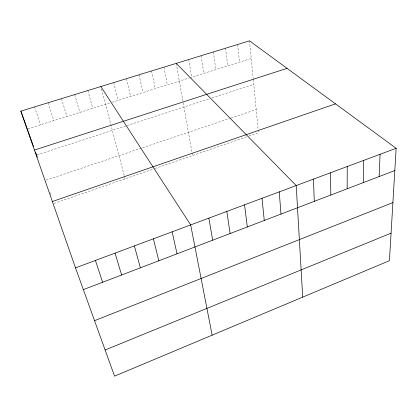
<?xml version="1.0" encoding="UTF-8"?>
<svg xmlns="http://www.w3.org/2000/svg" width="417" height="417" viewBox="0 0 417 417"><rect width="100%" height="100%" fill="white"/><g stroke="black" fill="none" stroke-linecap="round" stroke-linejoin="round"><path stroke-width="0.31" stroke-dasharray="2.08 1.56" d="M53.949 203.46L154.504 168.687M155.098 168.484L247.719 136.453M248.913 136.041L258.467 132.736L258.222 130.193M141.327 148.15L45.646 180.306L46.068 181.478M142.562 147.738L230.471 118.193M231.06 117.99L256.205 109.541M37.202 154.822L126.377 125.793M126.987 125.595L209.501 98.735M211.961 97.932L253.744 84.333M27.856 128.785L109.718 103.02M112.116 102.264L189.177 78.005M189.792 77.812L251.222 58.479M50.071 192.649L50.718 194.447M34.517 106.929L40.616 124.766M48.049 102.77L53.85 120.602M61.445 98.652L66.955 116.479M74.706 94.576L79.934 112.392M87.836 90.541L92.788 108.347M101.482 88.998L124.302 175.849M124.459 176.448L125.09 178.862M113.711 82.587L118.12 100.372M126.46 78.667L130.604 96.442M139.085 74.789L142.968 92.553M151.585 70.942L155.218 88.696M163.97 67.137L167.347 84.875M176.229 63.368L191.976 152.356M192.091 152.992L192.539 155.536M188.745 59.522L191.632 77.234M201.135 55.716L203.777 73.413M213.4 51.943L215.808 69.623M225.55 48.205L227.729 65.876M237.586 44.51L239.53 62.159M249.502 40.845L253.187 78.594M253.249 79.23L258.159 129.557"/><path stroke-width="0.63" d="M347.158 188.781L347.236 166.529M363.259 182.625L363.765 160.363M379.147 176.553L380.069 154.285M396.15 148.285L389.426 260.703L114.55 376.155L75.508 267.865L20.85 111.136L249.502 40.845L396.15 148.285L75.508 267.865M105.115 349.983L391.073 233.166M94.544 320.668L392.903 202.605M83.358 289.627L394.816 170.563M52.37 201.51L335.518 103.864M34.423 150.057L287.047 68.352M176.229 63.368L296.216 185.555L302.711 297.128M100.841 86.543L190.663 224.919L212.149 335.164M20.85 111.136L27.246 128.973M27.459 129.578L33.516 146.471M35.492 151.97L36.587 155.025M36.79 155.598L37.405 157.318M95.42 260.437L102.634 282.257M115.04 253.119L121.634 274.996M134.363 245.915L140.362 267.839M153.404 238.811L158.82 260.781M172.169 231.816L177.017 253.823M208.886 218.122L212.649 240.202M226.853 211.424L230.09 233.536M244.565 204.82L247.297 226.957M262.022 198.304L264.263 220.473M279.239 191.888L281.001 214.072M313.464 179.122L314.288 201.348M330.467 172.779L330.837 195.02"/></g></svg>
